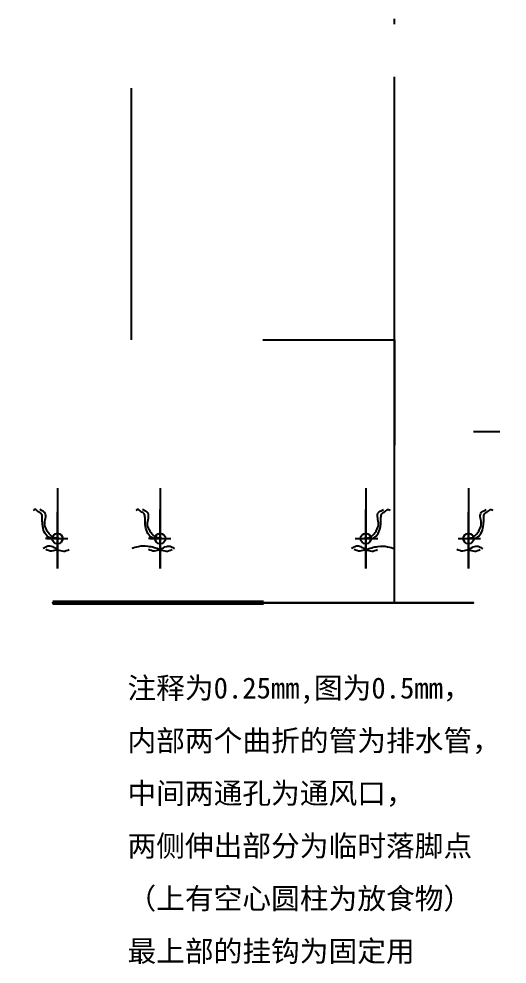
# Model space of a CAD drawing. Header units: millimetres. Extents: x 5534 to 9467, y 1947 to 4836.
# Drawn here: x 5534 to 6461, y 2664 to 4460 of the extents above; entities that cross this region are included whole.
import ezdxf

# ---------------------------------------------------------------- set-up
doc = ezdxf.new("R2010")
doc.units = ezdxf.units.MM
doc.header["$LTSCALE"] = 5
doc.header["$PDMODE"] = 34
doc.header["$PDSIZE"] = 20
doc.linetypes.add('CENTER2', pattern=[28.575, 19.05, -3.175, 3.175, -3.175])
doc.styles.get("Standard").update_dxf_attribs({"font": 'arial.ttf'})

# ---------------------------------------------------------------- blocks, each defined once
blk = doc.blocks.new('*U7')
at = {"color": 0, "linetype": 'CENTER2', "transparency": 16777216}
for p, q in [((-3.5, 0), (0, 0)), ((0, 0), (0, 3.5)), ((0, 0), (3.5, 0)), ((0, -3.5), (0, 0))]:
    blk.add_line(p, q, dxfattribs=at)
at = {"color": 0, "linetype": 'Continuous', "transparency": 16777216}
blk.add_line((0, 0), (0, 0), dxfattribs=at)
blk.add_line((0, 0), (0, 0), dxfattribs=at)
blk = doc.blocks.new('A$C27AF2E82')
at = {"color": 32, "true_color": 0xcd6928, "extrusion": (1.70586e-06, 0.000815136, 1)}
for p, q in [((-2840.9, 2295, -2007.1), (-2841, 2269, -2007.2)), ((-2840.9, 2295.1, -1911.4), (-2840.9, 2295, -2064.2)), ((-2840.9, 2295, -2007.1), (-2840.9, 2295, -2007.2))]:
    blk.add_line(p, q, dxfattribs=at)
at = {"color": 32, "true_color": 0xcd6928, "extrusion": (0.816219, -0.577742, 0.000469546)}
for p, q in [((-2840.9, 2295.1, -1957.1), (-2840.9, 2295, -2007.1)), ((-2840.9, 2295, -2007.1), (-2840.9, 2295.1, -1957.1))]:
    blk.add_line(p, q, dxfattribs=at)
at = {"extrusion": (1.70586e-06, 0.000815136, 1)}
for q in [(-2840.9, 2295, -2064.2), (-2840.9, 2295, -2028)]:
    blk.add_line((-2840.9, 2295, -2064.2), q, dxfattribs=at)
at = {"color": 32, "true_color": 0xcd6928, "extrusion": (1.70586e-06, 0.000815136, 1), "elevation": -2005.4}
blk.add_lwpolyline([(-2840.8, 2296.7), (-2831.9, 2286.7)], dxfattribs=at)
at = {"color": 32, "true_color": 0xcd6928, "extrusion": (-3.5129e-06, -0.001679, 0.999999)}
blk.add_circle((-2840.9, 2291.7, -2011.1), 2.5, dxfattribs=at)
at = {"color": 32, "true_color": 0xcd6928, "extrusion": (1.70586e-06, 0.000815136, 1)}
blk.add_circle((-2840.9, 2296.7, -2005.4), 0.0162, dxfattribs=at)
at = {"color": 32, "true_color": 0xcd6928}
for points in [[(-2840.9, 2295, -2028), (-2840.8, 2308, -2031.2), (-2840.8, 2320.8, -2028.1)], [(-2840.9, 2295, -2007.2), (-2840.9, 2290.2, -2006.2), (-2840.9, 2283.2, -2003.4), (-2841, 2276.6, -1998.2), (-2841, 2271.5, -1991.3), (-2841, 2267, -1980.2), (-2841, 2269, -1968.3), (-2841, 2268.3, -1959.2), (-2841, 2261.6, -1954.3), (-2841, 2258.8, -1953.4), (-2841.1, 2256.1, -1952.1)], [(-2840.9, 2295, -2007.3), (-2840.9, 2275.3, -2004.7), (-2840.9, 2266.2, -1994.7), (-2840.9, 2262.2, -1980.5), (-2840.9, 2261.7, -1967.4), (-2840.9, 2260, -1960.1), (-2840.9, 2252.6, -1956), (-2841, 2245.6, -1952), (-2841, 2241.8, -1954.1)], [(-2840.9, 2295.4, -2028.1), (-2817.7, 2295.2, -2022.3), (-2799.3, 2295.1, -2022.7), (-2786.6, 2295.1, -2026.3)]]:
    blk.add_spline(points, degree=3, dxfattribs=at)
blk.add_spline([(-2840.9, 2295, -2028), (-2840.9, 2282.1, -2031.2), (-2840.9, 2269.3, -2028.1)], degree=3)
at = {"color": 32, "true_color": 0xcd6928, "extrusion": (1.70586e-06, 0.000815136, 1)}
for p in [(-2840.9, 2295, -2007.3), (-2840.9, 2295, -2007.3), (-2840.8, 2295, -2007.3)]:
    blk.add_point(p, dxfattribs=at)
at = {"color": 32, "linetype": 'CENTER2', "true_color": 0xcd6928, "extrusion": (1.70585e-06, 0.000815136, 1), "rotation": 179.880095456759}
blk.add_blockref('*U7', (-2840.9, 2296.7, -2005.4), dxfattribs=at)
blk = doc.blocks.new('*U13')
blk.add_blockref('A$C27AF2E82', (2840.9, -2295.1, 2026.2))
blk = doc.blocks.new('*U14')
at = {"color": 0, "linetype": 'ByBlock', "lineweight": -2, "transparency": 16777216}
for p, rotation in [((2443, 2077.6, 103.5), 120), ((2052.7, 2077.7, 103.5), 180), ((2638.2, 1739.6, 103.5), 60.00000000000001), ((1857.5, 1739.7, 103.5), 239.9999999999999), ((2052.7, 1401.6, 103.5), 299.9999999999999)]:
    blk.add_blockref('*U13', p, dxfattribs=dict(at, rotation=rotation))
blk.add_blockref('*U13', (2443, 1401.6, 103.5), dxfattribs=at)

msp = doc.modelspace()

# ---------------------------------------------------------------- linework, layer by layer
at = {"extrusion": (0, 1, -1.83697e-16)}
for p, q in [((6247.642, 4450.031, -409.385), (6247.642, 4460.031, -409.385)), ((6247.642, 3850.031, -409.385), (6247.642, 4350.031, -409.385)), ((6247.642, 3850.031, -409.385), (6247.642, 4350.031, -409.385)), ((5747.642, 3850.031, -409.385), (5747.642, 4328.254, -409.385)), ((5997.642, 3850.031, -409.385), (6247.642, 3850.031, -409.385)), ((6247.642, 3350.031, -409.385), (6247.642, 3850.031, -409.385)), ((6247.642, 3850.031, -409.385), (6247.642, 3650.031, -409.385)), ((6447.642, 3675.031, -409.385), (6397.642, 3675.031, -409.385)), ((5997.642, 3350.031, -409.385), (6247.642, 3350.031, -409.385)), ((5997.642, 3350.031, -409.385), (5997.642, 3350.031, -9.385))]:
    msp.add_line(p, q, dxfattribs=at)
at = {"lineweight": 60, "extrusion": (-1.55285e-17, 0.991928, 0.1268)}
msp.add_line((5998.283, 3350.031, -18.244), (5598.283, 3350.031, -18.244), dxfattribs=at)
at = {"lineweight": 60, "extrusion": (0, 1, -1.83697e-16)}
msp.add_line((5997.642, 3350.031, -409.385), (5977.642, 3350.031, -409.385), dxfattribs=at)
at = {"lineweight": 60, "extrusion": (1, -2.22045e-16, 4.07889e-32)}
msp.add_line((5997.642, 3350.031, -9.385), (5997.642, 3350.031, -19.385), dxfattribs=at)
at = {"extrusion": (0, 1, -1.83697e-16), "elevation": 3350.031}
msp.add_lwpolyline([(-5997.642, -409.385), (-5897.642, -409.385)], dxfattribs=at)
at = {"extrusion": (0, 1, -1.83697e-16)}
msp.add_arc((-5997.642, -409.385, 3350.031), 400, 120, 90, dxfattribs=at)

# ---------------------------------------------------------------- block references
at = {"extrusion": (9.86076e-32, 1, 3.83476e-17), "rotation": 180}
msp.add_blockref('*U14', (-3749.802, 1330.241, 3350.031), dxfattribs=at)

# ---------------------------------------------------------------- texts
at = {"lineweight": 50, "insert": (5740.196, 3208.469), "char_height": 40, "attachment_point": 1}
msp.add_mtext_dynamic_manual_height_columns('\\pxsm1.5,t66;{\\fKaiTi|b0|i0|c134|p49;注释为0.25mm,图为0.5mm，\\P内部两个曲折的管为排水管，\\P中间两通孔为通风口，\\P两侧伸出部分为临时落脚点\\P（上有空心圆柱为放食物）\\P最上部的挂钩为固定用}', width=933.05121, gutter_width=12.5, heights=[0], dxfattribs=at)

doc.saveas('drawing.dxf')
